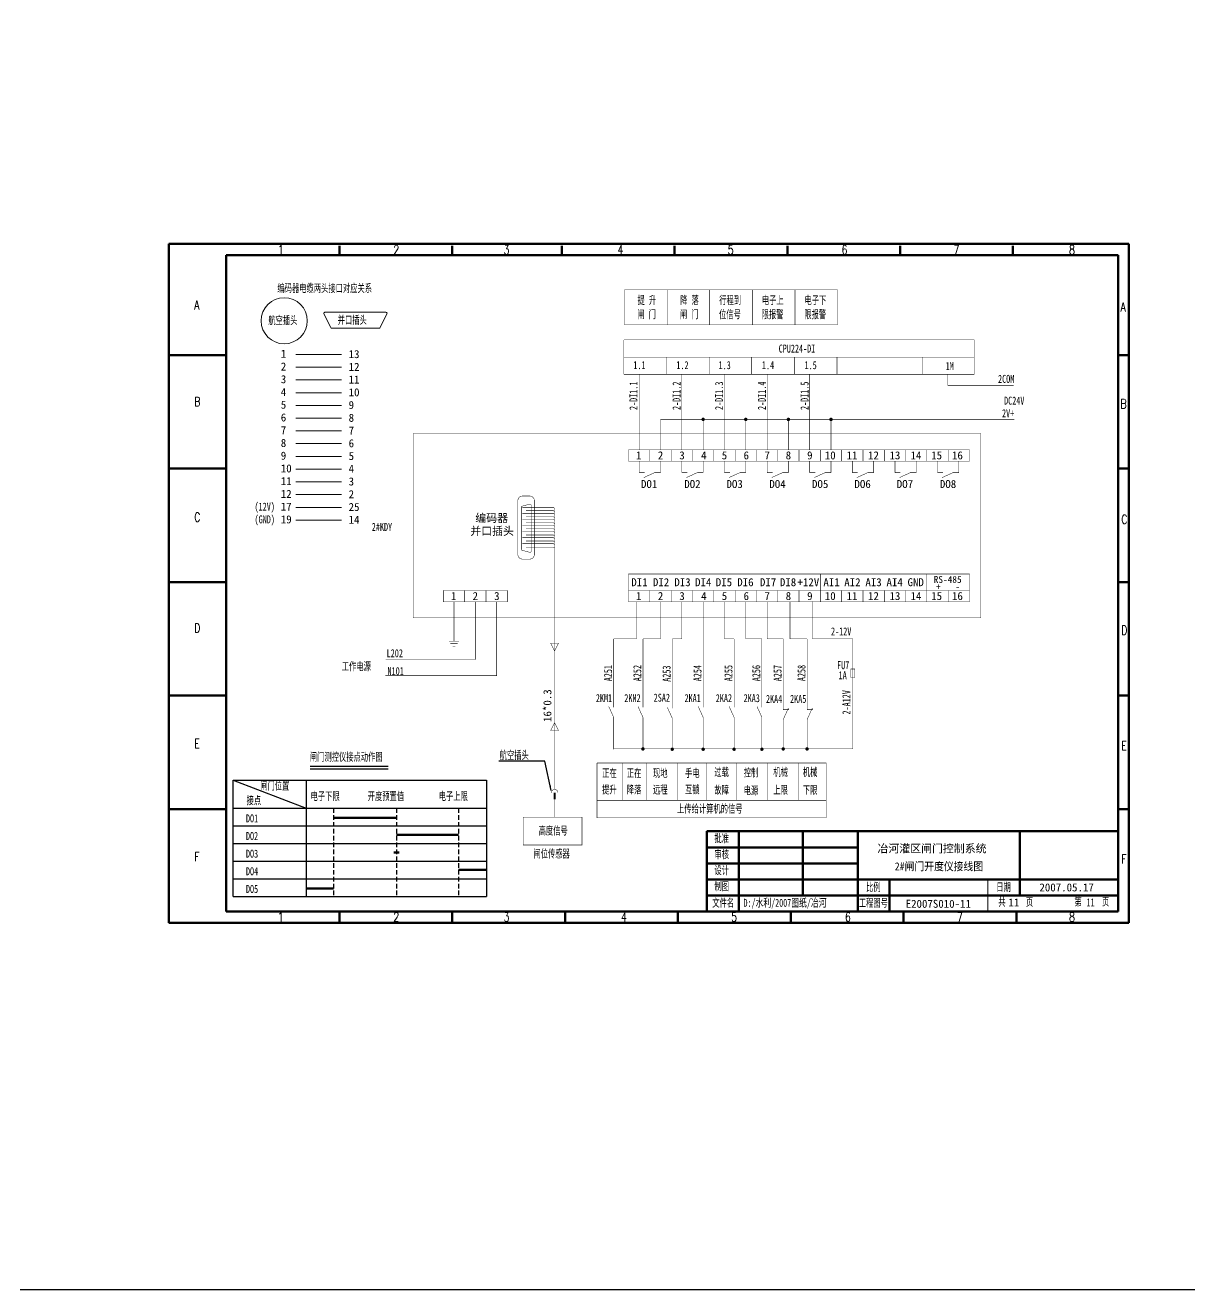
# Model space of a CAD drawing. Header units: millimetres. Extents: x 351 to 10319, y -5939 to 5511.
# Drawn here: x 5284 to 5793, y -5939 to -5386 of the extents above; entities that cross this region are included whole.
import ezdxf
from ezdxf.enums import TextEntityAlignment as Align

# ---------------------------------------------------------------- set-up
doc = ezdxf.new("R2010")
doc.units = ezdxf.units.MM
doc.linetypes.add('DASHED', pattern=[0.75, 0.5, -0.25])
for name, color, linetype in [('40', 7, 'Continuous'), ('41', 7, 'Continuous'), ('DIM', 7, 'Continuous')]:
    doc.layers.add(name, color=color, linetype=linetype)
doc.styles.add('HZ', font='txt.shx', dxfattribs={"width": 0.65, "bigfont": 'hztxt.shx'})
doc.styles.add('song', font='SimSun.ttf', dxfattribs={"width": 0.65})
doc.styles.add('仿宋', font='SIMFANG.TTF', dxfattribs={"width": 0.65})
doc.dimstyles.new('ISO-25', dxfattribs={"dimtxt": 3.5, "dimasz": 2, "dimexe": 1.25, "dimexo": 0.625, "dimtad": 1, "dimtoh": 1, "dimtxsty": 'song', "dimcen": 2.5, "dimadec": 0, "dimazin": 0, "dimtfac": 1, "dimtmove": 0, "dimatfit": 3, "dimfxl": 0, "dimarcsym": 0})

# ---------------------------------------------------------------- blocks, each defined once
blk = doc.blocks.new('动合（常开）触点')
at = {"const_width": 0.202}
for points in [[(-1.09, 2.24), (1.07, -2.52)], [(1.07, 3.97), (1.07, 1.81)], [(1.07, -2.52), (1.07, -4.68)]]:
    blk.add_lwpolyline(points, dxfattribs=at)
at = {"flags": 9}
blk.add_attdef('S', (1.07, 3.97), '', height=0.0000576, dxfattribs=at)
blk = doc.blocks.new('接地')
at = {"const_width": 0.202}
for points in [[(-2.16, 1.08), (2.16, 1.08)], [(-1.62, 0), (1.62, 0)], [(0, 4.32), (0, 1.08)], [(-0.54, -1.08), (0.54, -1.08)]]:
    blk.add_lwpolyline(points, dxfattribs=at)
at = {"flags": 9}
blk.add_attdef('S', (0, 4.32), '', height=0.0000576, dxfattribs=at)
blk = doc.blocks.new('电缆头1')
at = {"const_width": 0.202}
for points in [[(-1.73, 1.44), (1.73, 1.44), (0, -2.02), (-1.73, 1.44)], [(0, 4.32), (0, -4.32)]]:
    blk.add_lwpolyline(points, dxfattribs=at)
at = {"flags": 9}
blk.add_attdef('S', (0, 4.32), '', height=0.0000576, dxfattribs=at)
blk = doc.blocks.new('插头和插座1')
at = {"const_width": 0.202}
blk.add_lwpolyline([(1.01, 1.51, 0.936417), (-1.87, 1.51, 1.067901)], format="xyb", dxfattribs=at)
for points in [[(-0.43, 4.97), (-0.43, 2.86)], [(-0.43, -3.67), (-0.43, -1.51)]]:
    blk.add_lwpolyline(points, dxfattribs=at)
blk.add_solid([(-0.86, 1.51), (0, 1.51), (-0.86, -1.51), (0, -1.51)])
at = {"flags": 9}
blk.add_attdef('S', (-0.43, 4.97), '', height=0.0000576, dxfattribs=at)
blk = doc.blocks.new('熔断器2')
at = {"const_width": 0.202}
for points in [[(-0.86, 1.87), (0.86, 1.87), (0.86, -1.87), (-0.86, -1.87), (-0.86, 1.87)], [(0, 4.32), (0, -4.32)]]:
    blk.add_lwpolyline(points, dxfattribs=at)
at = {"flags": 9}
blk.add_attdef('S', (0, 4.32), '', height=0.0000576, dxfattribs=at)
blk = doc.blocks.new('动断（常闭）触点')
at = {"const_width": 0.202}
for points in [[(-1.15, 3.96), (-1.15, 1.8), (1.44, 1.8)], [(-1.15, -4.68), (-1.15, -2.52), (1.15, 2.52)]]:
    blk.add_lwpolyline(points, dxfattribs=at)
at = {"flags": 9}
blk.add_attdef('S', (-1.15, 3.96), '', height=0.0000576, dxfattribs=at)

msp = doc.modelspace()

# ---------------------------------------------------------------- linework, layer by layer
at = {"color": 0, "lineweight": 50}
for p, q in [((5766.671, -5481.733), (5346.671, -5481.733)), ((5421.307, -5482.7), (5421.307, -5486.705)), ((5470.677, -5482.7), (5470.677, -5486.705)), ((5518.561, -5482.7), (5518.561, -5486.705)), ((5567.931, -5482.7), (5567.931, -5486.705)), ((5617.301, -5482.7), (5617.301, -5486.705)), ((5666.67, -5482.7), (5666.67, -5486.705)), ((5716.04, -5482.7), (5716.04, -5486.705)), ((5371.671, -5530.39), (5346.671, -5530.39)), ((5766.671, -5530.39), (5762.067, -5530.39)), ((5371.671, -5580.051), (5346.671, -5580.051)), ((5766.671, -5580.051), (5762.067, -5580.051)), ((5371.671, -5629.712), (5346.671, -5629.712)), ((5766.233, -5629.712), (5762.067, -5629.712)), ((5371.671, -5679.374), (5346.671, -5679.374)), ((5766.671, -5679.374), (5762.067, -5679.374)), ((5371.671, -5729.035), (5346.671, -5729.035)), ((5766.671, -5729.035), (5762.067, -5729.035)), ((5421.307, -5773.735), (5421.307, -5778.697)), ((5470.677, -5773.735), (5470.677, -5778.697)), ((5520.047, -5773.735), (5520.047, -5778.697)), ((5569.417, -5773.735), (5569.417, -5778.697)), ((5618.786, -5773.735), (5618.786, -5778.697)), ((5668.156, -5773.735), (5668.156, -5778.697)), ((5717.526, -5773.735), (5717.526, -5778.697)), ((5766.671, -5778.733), (5346.681, -5778.733))]:
    msp.add_line(p, q, dxfattribs=at)
at = {"lineweight": 20}
for p, q in [((5414.476, -5512.403), (5417.487, -5518.419)), ((5414.923, -5511.679), (5441.637, -5511.679)), ((5442.084, -5512.403), (5439.074, -5518.419)), ((5438.627, -5518.696), (5417.934, -5518.696)), ((5402.201, -5530.164), (5422.176, -5530.164)), ((5402.201, -5535.736), (5422.176, -5535.736)), ((5402.201, -5541.307), (5422.176, -5541.307)), ((5402.201, -5546.878), (5422.176, -5546.878)), ((5402.201, -5552.45), (5422.176, -5552.45)), ((5402.201, -5558.021), (5422.176, -5558.021)), ((5402.201, -5563.592), (5422.176, -5563.592)), ((5402.201, -5569.164), (5422.176, -5569.164)), ((5402.201, -5574.735), (5422.176, -5574.735)), ((5402.201, -5580.306), (5422.176, -5580.306)), ((5402.201, -5585.878), (5422.176, -5585.878)), ((5402.201, -5591.449), (5422.176, -5591.449)), ((5402.201, -5597.02), (5422.176, -5597.02)), ((5402.201, -5602.592), (5422.176, -5602.592)), ((5705.067, -5759.735), (5705.067, -5773.735))]:
    msp.add_line(p, q, dxfattribs=at)
for p, q in [((5408.464, -5710.246), (5442.583, -5710.246)), ((5408.464, -5711.455), (5442.583, -5711.455)), ((5374.76, -5716.408), (5406.691, -5728.672)), ((5374.76, -5716.408), (5485.703, -5716.408)), ((5374.76, -5767.247), (5374.76, -5716.408)), ((5406.691, -5716.408), (5406.691, -5767.247)), ((5485.703, -5716.408), (5485.703, -5767.247)), ((5374.76, -5728.672), (5485.703, -5728.672)), ((5374.76, -5736.387), (5485.703, -5736.387)), ((5374.76, -5744.102), (5485.703, -5744.102)), ((5374.76, -5751.817), (5485.703, -5751.817)), ((5374.76, -5759.532), (5485.703, -5759.532)), ((5374.76, -5767.247), (5485.703, -5767.247))]:
    msp.add_line(p, q)
at = {"linetype": 'DASHED', "lineweight": 30, "ltscale": 4}
for p, q in [((5418.721, -5728.672), (5418.721, -5767.247)), ((5446.212, -5728.672), (5446.212, -5767.247)), ((5473.433, -5728.672), (5473.433, -5767.247))]:
    msp.add_line(p, q, dxfattribs=at)
at = {"lineweight": 50}
for p, q in [((5418.721, -5732.865), (5446.212, -5732.865)), ((5446.212, -5740.2), (5473.433, -5740.2)), ((5445.029, -5747.959), (5447.363, -5747.959)), ((5473.433, -5755.63), (5485.703, -5755.63)), ((5406.691, -5763.725), (5418.721, -5763.725))]:
    msp.add_line(p, q, dxfattribs=at)
msp.add_lwpolyline([(2031.384, -4833.095), (7052.34, -4833.095), (7052.34, -5939.234), (2031.384, -5939.234)], close=True)
at = {"lineweight": 20, "const_width": 0.2}
for points in [[(5546.014, -5501.909), (5564.667, -5501.909)], [(5546.014, -5501.909), (5546.014, -5517.151)], [(5564.667, -5501.909), (5583.319, -5501.909)], [(5564.667, -5501.909), (5564.667, -5517.151)], [(5564.667, -5501.909), (5564.667, -5517.151)], [(5583.319, -5501.909), (5601.972, -5501.909)], [(5583.319, -5501.909), (5583.319, -5517.151)], [(5583.319, -5501.909), (5583.319, -5517.151)], [(5601.972, -5501.909), (5620.624, -5501.909)], [(5601.972, -5501.909), (5601.972, -5517.151)], [(5601.972, -5501.909), (5601.972, -5517.151)], [(5620.624, -5501.909), (5639.277, -5501.909)], [(5620.624, -5501.909), (5620.624, -5517.151)], [(5620.624, -5501.909), (5620.624, -5517.151)], [(5620.624, -5501.909), (5620.624, -5517.151)], [(5639.277, -5501.909), (5639.277, -5517.151)], [(5639.277, -5501.909), (5639.277, -5517.151)], [(5639.277, -5501.909), (5639.277, -5517.151)], [(5639.277, -5501.909), (5639.277, -5517.151)], [(5546.014, -5517.151), (5564.667, -5517.151)], [(5564.667, -5517.151), (5583.319, -5517.151)], [(5583.319, -5517.151), (5601.972, -5517.151)], [(5601.972, -5517.151), (5620.624, -5517.151)], [(5620.624, -5517.151), (5639.277, -5517.151)], [(5545.738, -5538.838), (5699.014, -5538.838), (5699.014, -5523.782), (5545.738, -5523.782)], [(5545.738, -5538.838), (5545.738, -5523.782)], [(5545.738, -5531.31), (5699.014, -5531.31)], [(5564.391, -5538.838), (5564.391, -5531.31)], [(5583.043, -5538.838), (5583.043, -5531.31)], [(5601.696, -5538.838), (5601.696, -5531.31)], [(5620.348, -5538.838), (5620.348, -5531.31)], [(5639.001, -5538.838), (5639.001, -5531.31)], [(5676.306, -5538.838), (5676.306, -5531.31)], [(5552.464, -5571.855), (5552.464, -5538.838)], [(5571.117, -5571.855), (5571.117, -5538.838)], [(5589.769, -5571.855), (5589.769, -5538.838)], [(5608.422, -5571.855), (5608.422, -5538.838)], [(5687.488, -5538.838), (5687.488, -5543.628), (5716.373, -5543.628)], [(5561.791, -5558.546), (5716.568, -5558.546)], [(5561.791, -5571.855), (5561.791, -5558.546)], [(5580.443, -5571.855), (5580.443, -5558.546)], [(5599.096, -5571.855), (5599.096, -5558.546)], [(5617.748, -5571.855), (5617.748, -5558.546)], [(5636.401, -5571.855), (5636.401, -5558.546)], [(5501.348, -5596.998), (5515.027, -5596.998)], [(5515.027, -5596.998), (5515.425, -5597.501)], [(5501.348, -5599.653), (5515.027, -5599.653)], [(5501.348, -5602.307), (5515.027, -5602.307)], [(5502.878, -5598.492), (5515.027, -5598.492)], [(5502.878, -5601.147), (5515.027, -5601.147)], [(5515.027, -5598.492), (5515.425, -5598.995)], [(5515.027, -5599.653), (5515.425, -5600.156)], [(5515.027, -5601.147), (5515.425, -5601.65)], [(5515.027, -5602.307), (5515.425, -5602.81)], [(5515.425, -5597.501), (5515.425, -5681.278)], [(5501.348, -5604.962), (5515.027, -5604.962)], [(5501.348, -5607.616), (5515.027, -5607.616)], [(5502.878, -5603.801), (5515.027, -5603.801)], [(5502.878, -5606.456), (5515.027, -5606.456)], [(5515.027, -5603.801), (5515.425, -5604.304)], [(5515.027, -5604.962), (5515.425, -5605.465)], [(5515.027, -5606.456), (5515.425, -5606.959)], [(5515.027, -5607.616), (5515.425, -5608.119)], [(5501.348, -5610.271), (5515.027, -5610.271)], [(5501.348, -5612.926), (5515.027, -5612.926)], [(5502.878, -5609.11), (5515.027, -5609.11)], [(5502.878, -5611.765), (5515.027, -5611.765)], [(5515.027, -5609.11), (5515.425, -5609.613)], [(5515.027, -5610.271), (5515.425, -5610.774)], [(5515.027, -5611.765), (5515.425, -5612.268)], [(5515.027, -5612.926), (5515.425, -5613.429)], [(5502.878, -5614.419), (5515.027, -5614.419)], [(5515.027, -5614.419), (5515.425, -5614.922)], [(5547.801, -5633.385), (5547.801, -5626.202), (5697.021, -5626.202)], [(5631.737, -5633.385), (5631.737, -5626.202)], [(5678.369, -5633.385), (5678.369, -5626.202)], [(5697.021, -5633.385), (5697.021, -5626.202)], [(5490.064, -5638.328), (5490.064, -5670.656), (5441.425, -5670.656)], [(5480.738, -5638.328), (5480.738, -5663.541), (5441.435, -5663.541)], [(5471.411, -5638.328), (5471.411, -5652.348)], [(5551.28, -5638.328), (5551.28, -5654.555)], [(5561.791, -5638.328), (5561.791, -5654.555)], [(5571.117, -5638.328), (5571.117, -5654.555)], [(5580.443, -5638.328), (5580.443, -5683.475)], [(5589.769, -5638.328), (5589.769, -5654.555)], [(5599.096, -5638.328), (5599.096, -5654.555)], [(5608.422, -5638.328), (5608.422, -5654.555)], [(5618.455, -5638.328), (5618.455, -5654.555)], [(5645.942, -5654.431), (5645.942, -5702.691), (5541.284, -5702.691)], [(5541.284, -5654.555), (5541.284, -5683.475)], [(5541.284, -5654.555), (5551.28, -5654.555)], [(5554.095, -5654.555), (5561.791, -5654.555)], [(5554.095, -5654.555), (5554.095, -5683.475)], [(5566.906, -5654.555), (5571.117, -5654.555)], [(5566.906, -5654.555), (5566.906, -5681.865)], [(5589.769, -5654.555), (5593.98, -5654.555)], [(5593.98, -5654.555), (5593.98, -5683.475)], [(5599.096, -5654.555), (5606.155, -5654.555)], [(5606.155, -5654.555), (5606.155, -5683.475)], [(5615.481, -5654.555), (5615.481, -5683.475)], [(5625.938, -5654.555), (5625.938, -5683.336)], [(5515.425, -5681.278), (5515.425, -5718.313)], [(5541.284, -5691.037), (5541.284, -5702.815)], [(5554.095, -5691.037), (5554.095, -5702.815)], [(5580.443, -5691.037), (5580.443, -5702.815)], [(5593.98, -5691.037), (5593.98, -5702.815)], [(5606.155, -5691.037), (5606.155, -5702.815)], [(5615.481, -5691.037), (5615.481, -5702.815)], [(5625.938, -5690.898), (5625.938, -5702.676)], [(5566.906, -5691.381), (5566.906, -5702.815)], [(5534, -5708.87), (5534, -5725.201)], [(5545.146, -5708.87), (5545.146, -5725.201)], [(5555.809, -5708.87), (5555.809, -5725.201)], [(5569.068, -5708.87), (5569.068, -5725.201)], [(5581.782, -5708.87), (5581.782, -5725.201)], [(5595.218, -5708.87), (5595.218, -5725.201)], [(5608.633, -5708.87), (5608.633, -5725.201)], [(5622.17, -5708.87), (5622.17, -5725.201)], [(5634.301, -5708.729), (5634.301, -5732.791)], [(5534, -5717.611), (5534, -5725.201), (5634.301, -5725.201)], [(5515.425, -5726.955), (5515.425, -5732.541)], [(5534, -5725.201), (5534, -5732.791), (5634.301, -5732.791)], [(5501.672, -5732.541), (5527.447, -5732.541), (5527.447, -5744.726), (5501.672, -5744.726)]]:
    msp.add_lwpolyline(points, dxfattribs=at)
at = {"lineweight": 9, "const_width": 0.2}
msp.add_lwpolyline([(5627.074, -5571.855), (5627.074, -5538.838)], dxfattribs=at)
at = {"lineweight": 20}
for points, const_width in [([(5580.068, -5558.546, 1), (5580.818, -5558.546, 1)], 0.75), ([(5598.721, -5558.546, 1), (5599.471, -5558.546, 1)], 0.75), ([(5617.373, -5558.546, 1), (5618.123, -5558.546, 1)], 0.75), ([(5636.026, -5558.546, 1), (5636.776, -5558.546, 1)], 0.75), ([(5501.364, -5592.067), (5504.564, -5592.067, -0.4142136), (5506.564, -5594.067), (5506.564, -5617.66, -0.4142136), (5504.564, -5619.66), (5501.364, -5619.66, -0.4142136), (5499.364, -5617.66), (5499.364, -5594.067, -0.4142136)], 0.2), ([(5553.72, -5702.691, 1), (5554.47, -5702.691, 1)], 0.75), ([(5566.531, -5702.815, 1), (5567.281, -5702.815, 1)], 0.75), ([(5580.068, -5702.815, 1), (5580.818, -5702.815, 1)], 0.75), ([(5593.605, -5702.815, 1), (5594.355, -5702.815, 1)], 0.75), ([(5605.78, -5702.815, 1), (5606.53, -5702.815, 1)], 0.75), ([(5615.106, -5702.691, 1), (5615.856, -5702.691, 1)], 0.75), ([(5625.563, -5702.691, 1), (5626.313, -5702.691, 1)], 0.75)]:
    msp.add_lwpolyline(points, format="xyb", close=True, dxfattribs=dict(at, const_width=const_width))
at = {"lineweight": 20, "const_width": 0.2}
for points in [[(5453.58, -5564.748), (5453.58, -5645.368), (5701.923, -5645.368), (5701.923, -5564.748), (5453.58, -5564.748)], [(5547.801, -5571.855), (5557.128, -5571.855), (5557.128, -5576.797), (5547.801, -5576.797), (5547.801, -5571.855)], [(5557.128, -5571.855), (5566.454, -5571.855), (5566.454, -5576.797), (5557.128, -5576.797), (5557.128, -5571.855)], [(5566.454, -5571.855), (5575.78, -5571.855), (5575.78, -5576.797), (5566.454, -5576.797), (5566.454, -5571.855)], [(5575.78, -5571.855), (5585.106, -5571.855), (5585.106, -5576.797), (5575.78, -5576.797), (5575.78, -5571.855)], [(5585.106, -5571.855), (5594.433, -5571.855), (5594.433, -5576.797), (5585.106, -5576.797), (5585.106, -5571.855)], [(5594.433, -5571.855), (5603.759, -5571.855), (5603.759, -5576.797), (5594.433, -5576.797), (5594.433, -5571.855)], [(5603.759, -5571.855), (5613.085, -5571.855), (5613.085, -5576.797), (5603.759, -5576.797), (5603.759, -5571.855)], [(5613.085, -5571.855), (5622.411, -5571.855), (5622.411, -5576.797), (5613.085, -5576.797), (5613.085, -5571.855)], [(5622.411, -5571.855), (5631.737, -5571.855), (5631.737, -5576.797), (5622.411, -5576.797), (5622.411, -5571.855)], [(5631.737, -5571.855), (5641.064, -5571.855), (5641.064, -5576.797), (5631.737, -5576.797), (5631.737, -5571.855)], [(5641.064, -5571.855), (5650.39, -5571.855), (5650.39, -5576.797), (5641.064, -5576.797), (5641.064, -5571.855)], [(5650.39, -5571.855), (5659.716, -5571.855), (5659.716, -5576.797), (5650.39, -5576.797), (5650.39, -5571.855)], [(5659.716, -5571.855), (5669.042, -5571.855), (5669.042, -5576.797), (5659.716, -5576.797), (5659.716, -5571.855)], [(5669.042, -5571.855), (5678.369, -5571.855), (5678.369, -5576.797), (5669.042, -5576.797), (5669.042, -5571.855)], [(5678.369, -5571.855), (5687.695, -5571.855), (5687.695, -5576.797), (5678.369, -5576.797), (5678.369, -5571.855)], [(5687.695, -5571.855), (5697.021, -5571.855), (5697.021, -5576.797), (5687.695, -5576.797), (5687.695, -5571.855)], [(5466.748, -5633.385), (5476.075, -5633.385), (5476.075, -5638.328), (5466.748, -5638.328), (5466.748, -5633.385)], [(5476.075, -5633.385), (5485.401, -5633.385), (5485.401, -5638.328), (5476.075, -5638.328), (5476.075, -5633.385)], [(5485.401, -5633.385), (5494.727, -5633.385), (5494.727, -5638.328), (5485.401, -5638.328), (5485.401, -5633.385)], [(5547.801, -5633.385), (5557.128, -5633.385), (5557.128, -5638.328), (5547.801, -5638.328), (5547.801, -5633.385)], [(5557.128, -5633.385), (5566.454, -5633.385), (5566.454, -5638.328), (5557.128, -5638.328), (5557.128, -5633.385)], [(5566.454, -5633.385), (5575.78, -5633.385), (5575.78, -5638.328), (5566.454, -5638.328), (5566.454, -5633.385)], [(5575.78, -5633.385), (5585.106, -5633.385), (5585.106, -5638.328), (5575.78, -5638.328), (5575.78, -5633.385)], [(5585.106, -5633.385), (5594.433, -5633.385), (5594.433, -5638.328), (5585.106, -5638.328), (5585.106, -5633.385)], [(5594.433, -5633.385), (5603.759, -5633.385), (5603.759, -5638.328), (5594.433, -5638.328), (5594.433, -5633.385)], [(5603.759, -5633.385), (5613.085, -5633.385), (5613.085, -5638.328), (5603.759, -5638.328), (5603.759, -5633.385)], [(5613.085, -5633.385), (5622.411, -5633.385), (5622.411, -5638.328), (5613.085, -5638.328), (5613.085, -5633.385)], [(5622.411, -5633.385), (5631.737, -5633.385), (5631.737, -5638.328), (5622.411, -5638.328), (5622.411, -5633.385)], [(5631.737, -5633.385), (5641.064, -5633.385), (5641.064, -5638.328), (5631.737, -5638.328), (5631.737, -5633.385)], [(5641.064, -5633.385), (5650.39, -5633.385), (5650.39, -5638.328), (5641.064, -5638.328), (5641.064, -5633.385)], [(5650.39, -5633.385), (5659.716, -5633.385), (5659.716, -5638.328), (5650.39, -5638.328), (5650.39, -5633.385)], [(5659.716, -5633.385), (5669.042, -5633.385), (5669.042, -5638.328), (5659.716, -5638.328), (5659.716, -5633.385)], [(5669.042, -5633.385), (5678.369, -5633.385), (5678.369, -5638.328), (5669.042, -5638.328), (5669.042, -5633.385)], [(5678.369, -5633.385), (5687.695, -5633.385), (5687.695, -5638.328), (5678.369, -5638.328), (5678.369, -5633.385)], [(5687.695, -5633.385), (5697.021, -5633.385), (5697.021, -5638.328), (5687.695, -5638.328), (5687.695, -5633.385)]]:
    msp.add_lwpolyline(points, close=True, dxfattribs=at)
at = {"linetype": 'DASHED', "lineweight": 20, "ltscale": 3, "const_width": 0.2}
for points in [[(5552.464, -5576.797), (5552.464, -5581.85)], [(5561.791, -5576.797), (5561.791, -5581.85)], [(5571.117, -5576.797), (5571.117, -5581.85)], [(5580.443, -5576.797), (5580.443, -5581.85)], [(5589.769, -5576.797), (5589.769, -5581.85)], [(5599.096, -5576.797), (5599.096, -5581.85)], [(5608.422, -5576.797), (5608.422, -5581.85)], [(5617.748, -5576.797), (5617.748, -5581.85)], [(5627.074, -5576.797), (5627.074, -5581.85)], [(5636.401, -5576.797), (5636.401, -5581.85)], [(5645.727, -5576.797), (5645.727, -5581.85)], [(5655.053, -5576.797), (5655.053, -5581.85)], [(5664.379, -5576.797), (5664.379, -5581.85)], [(5673.706, -5576.797), (5673.706, -5581.85)], [(5683.032, -5576.797), (5683.032, -5581.85)], [(5692.358, -5576.797), (5692.358, -5581.85)]]:
    msp.add_lwpolyline(points, dxfattribs=at)
at = {"linetype": 'DASHED', "lineweight": 20, "const_width": 0.2}
for points in [[(5552.712, -5581.85), (5552.464, -5581.85)], [(5561.354, -5581.85), (5561.791, -5581.85)], [(5571.364, -5581.85), (5571.117, -5581.85)], [(5580.006, -5581.85), (5580.443, -5581.85)], [(5590.017, -5581.85), (5589.769, -5581.85)], [(5598.659, -5581.85), (5599.096, -5581.85)], [(5608.669, -5581.85), (5608.422, -5581.85)], [(5617.311, -5581.85), (5617.748, -5581.85)], [(5627.322, -5581.85), (5627.074, -5581.85)], [(5635.964, -5581.85), (5636.401, -5581.85)], [(5645.974, -5581.85), (5645.727, -5581.85)], [(5654.616, -5581.85), (5655.053, -5581.85)], [(5664.627, -5581.85), (5664.379, -5581.85)], [(5673.269, -5581.85), (5673.706, -5581.85)], [(5683.279, -5581.85), (5683.032, -5581.85)], [(5691.921, -5581.85), (5692.358, -5581.85)]]:
    msp.add_lwpolyline(points, dxfattribs=at)
at = {"lineweight": 20, "const_width": 0.2}
msp.add_lwpolyline([(5501.218, -5596.515, 0.3394781), (5500.848, -5596.998), (5500.848, -5615.318, 0.3394781), (5501.218, -5615.801), (5504.538, -5616.69, 0.4931188), (5505.168, -5616.207), (5505.168, -5596.109, 0.4931188), (5504.538, -5595.626), (5501.218, -5596.515)], format="xyb", dxfattribs=at)
for points, const_width in [([(5628.189, -5638.204), (5628.189, -5654.431)], 0.2), ([(5608.422, -5654.555), (5615.481, -5654.555)], 0.2), ([(5618.455, -5654.555), (5625.938, -5654.555)], 0.2), ([(5628.189, -5654.431), (5645.942, -5654.431)], 0.2), ([(5566.906, -5682.739), (5566.906, -5681.865)], 0.2), ([(5534, -5708.87), (5634.301, -5708.87)], 0.2), ([(5501.672, -5732.541), (5501.672, -5744.726)], 0.2), ([(5446.212, -5740.2), (5473.433, -5740.2)], 0.5), ([(5445.029, -5747.959), (5447.363, -5747.959)], 0.5), ([(5473.433, -5755.63), (5485.703, -5755.63)], 0.5)]:
    msp.add_lwpolyline(points, dxfattribs=dict(const_width=const_width))
at = {"lineweight": 50, "const_width": 0.5}
for points in [[(5418.721, -5732.865), (5446.212, -5732.865)], [(5406.691, -5763.725), (5418.721, -5763.725)]]:
    msp.add_lwpolyline(points, dxfattribs=at)
at = {"lineweight": 20}
msp.add_circle((5397.108, -5515.398), 10.089, dxfattribs=at)
for centre, start, end in [((5414.923, -5512.179), 90, 206.58241), ((5441.637, -5512.179), 333.41759, 90), ((5417.934, -5518.196), 206.58241, 270), ((5438.627, -5518.196), 270, 333.41759)]:
    msp.add_arc(centre, 0.5, start, end, dxfattribs=at)
at = {"layer": '40', "color": 0, "lineweight": 50}
for p, q in [((5762.067, -5486.742), (5371.671, -5486.742)), ((5762.067, -5773.735), (5762.067, -5486.742)), ((5582.067, -5773.735), (5582.067, -5738.735)), ((5582.067, -5738.735), (5762.067, -5738.735)), ((5596.067, -5773.735), (5596.067, -5738.735)), ((5624.067, -5766.735), (5624.067, -5738.735)), ((5648.067, -5773.735), (5648.067, -5738.735)), ((5719.067, -5766.735), (5719.067, -5738.735)), ((5582.067, -5745.735), (5648.067, -5745.735)), ((5582.067, -5752.735), (5648.067, -5752.735)), ((5582.067, -5759.735), (5762.067, -5759.735)), ((5662.067, -5773.735), (5662.067, -5759.735)), ((5662.067, -5773.735), (5662.067, -5759.735)), ((5719.067, -5766.735), (5719.067, -5759.735)), ((5582.067, -5766.735), (5762.067, -5766.735)), ((5371.669, -5773.735), (5762.067, -5773.735))]:
    msp.add_line(p, q, dxfattribs=at)
at = {"layer": '41', "color": 0, "lineweight": 50}
for p, q in [((5346.671, -5481.733), (5346.671, -5778.735)), ((5766.671, -5481.733), (5766.671, -5778.735)), ((5371.671, -5486.742), (5371.671, -5773.735))]:
    msp.add_line(p, q, dxfattribs=at)

# ---------------------------------------------------------------- block references
at = {"lineweight": 20}
for name, p in [('电缆头1', (5515.425, -5657.885)), ('熔断器2', (5645.942, -5669.595)), ('插头和插座1', (5515.857, -5723.282))]:
    msp.add_blockref(name, p, dxfattribs=at)
for p in [(5616.634, -5687.297), (5627.09, -5687.297)]:
    msp.add_blockref('动断（常闭）触点', p)
at = {"lineweight": 20, "rotation": 180}
msp.add_blockref('电缆头1', (5515.425, -5693.192), dxfattribs=at)
at = {"layer": '40', "linetype": 'DASHED', "lineweight": 20, "ltscale": 10, "rotation": 90}
for p in [(5556.678, -5582.918), (5575.33, -5582.918), (5593.983, -5582.918), (5612.635, -5582.918), (5631.288, -5582.918), (5649.94, -5582.918), (5668.593, -5582.918), (5687.245, -5582.918)]:
    msp.add_blockref('动合（常开）触点', p, dxfattribs=at)
at = {"layer": '40', "lineweight": 20, "ltscale": 10}
for name, p in [('接地', (5471.411, -5656.669)), ('动合（常开）触点', (5540.215, -5686.361)), ('动合（常开）触点', (5553.027, -5686.361)), ('动合（常开）触点', (5565.838, -5686.705)), ('动合（常开）触点', (5579.375, -5686.361)), ('动合（常开）触点', (5592.912, -5686.361)), ('动合（常开）触点', (5605.087, -5686.361))]:
    msp.add_blockref(name, p, dxfattribs=at)

# ---------------------------------------------------------------- texts
at = {"color": 0, "lineweight": 50, "style": 'HZ', "width": 0.75}
for s, p in [('1', (5394.292, -5486.354)), ('2', (5444.853, -5486.354)), ('3', (5493.117, -5486.354)), ('4', (5542.959, -5486.354)), ('5', (5591.222, -5486.354)), ('6', (5641.018, -5486.354)), ('7', (5690.047, -5486.354)), ('8', (5740.563, -5486.354)), ('A', (5357.711, -5510.474)), ('A', (5763.058, -5511.421)), ('B', (5357.711, -5552.768)), ('B', (5763.058, -5553.715)), ('C', (5357.711, -5603.313)), ('C', (5763.433, -5604.26)), ('D', (5357.711, -5651.796)), ('D', (5763.433, -5652.743)), ('E', (5357.711, -5702.341)), ('E', (5763.433, -5703.288)), ('F', (5357.711, -5751.855)), ('F', (5763.433, -5752.802)), ('1', (5394.292, -5778.175)), ('2', (5444.853, -5778.175)), ('3', (5493.117, -5778.175)), ('4', (5544.445, -5778.175)), ('5', (5592.708, -5778.175)), ('6', (5642.504, -5778.175)), ('7', (5691.533, -5778.175)), ('8', (5740.563, -5778.175))]:
    msp.add_text(s, height=4, dxfattribs=at).set_placement(p)
at = {"linetype": 'DASHED', "ltscale": 4, "style": 'song', "width": 0.65}
for s, p in [('编码器电缆两头接口对应关系', (5394.124, -5502.902)), ('提 升', (5551.729, -5508.128)), ('降 落', (5570.382, -5508.128)), ('行程到', (5587.504, -5508.128)), ('电子上', (5606.156, -5508.128)), ('电子下', (5624.808, -5508.128)), ('航空插头', (5390.125, -5516.936)), ('并口插头', (5420.517, -5516.793)), ('闸 门', (5551.615, -5514.335)), ('闸 门', (5570.268, -5514.335)), ('位信号', (5587.39, -5514.335)), ('限报警', (5606.042, -5514.335)), ('限报警', (5624.695, -5514.335)), ('CPU224-DI', (5613.492, -5529.329)), ('1.1', (5549.887, -5536.57)), ('1.2', (5568.702, -5536.57)), ('1.3', (5587.192, -5536.57)), ('1.4', (5606.169, -5536.57)), ('1.5', (5624.822, -5536.57)), ('1M', (5686.581, -5536.947)), ('2COM', (5709.492, -5542.574)), ('DC24V', (5712.139, -5552.098)), ('2V+', (5711.231, -5557.62)), ('(12V)', (5384.127, -5598.452)), ('(GND)', (5384.127, -5604.023)), ('2#KDY', (5435.428, -5607.32)), ('2-12V', (5636.405, -5653.037)), ('L202', (5441.934, -5662.582)), ('工作电源', (5422.285, -5668.309)), ('N101', (5442.317, -5670.401)), ('FU7', (5639.055, -5667.792)), ('1A', (5639.727, -5672.2)), ('2KM1', (5533.482, -5682.218)), ('2KM2', (5545.951, -5682.218)), ('2SA2', (5558.798, -5682.022)), ('2KA1', (5572.285, -5682.218)), ('2KA2', (5585.962, -5682.218)), ('2KA3', (5598.137, -5682.218)), ('2KA4', (5607.922, -5682.582)), ('2KA5', (5618.486, -5682.546)), ('闸门测控仪接点动作图', (5408.332, -5707.907)), ('航空插头', (5491.399, -5707.132)), ('正在', (5536.249, -5714.996)), ('正在', (5547.032, -5714.996)), ('现地', (5558.515, -5714.996)), ('手电', (5572.518, -5714.996)), ('过载', (5585.34, -5714.581)), ('控制', (5598.175, -5714.801)), ('机械', (5611.15, -5714.581)), ('机械', (5624.061, -5714.581)), ('闸门位置', (5386.588, -5720.518)), ('提升', (5536.249, -5722.226)), ('降落', (5547.032, -5722.226)), ('远程', (5558.515, -5722.226)), ('互锁', (5572.518, -5722.226)), ('故障', (5585.34, -5722.382)), ('电源', (5598.175, -5722.602)), ('上限', (5611.15, -5722.382)), ('下限', (5624.061, -5722.382)), ('接点', (5380.626, -5726.948)), ('电子下限', (5408.64, -5725.09)), ('开度预置值', (5433.654, -5725.09)), ('电子上限', (5464.745, -5725.09)), ('上传给计算机的信号', (5569.019, -5730.602)), ('DO1', (5380.354, -5734.819)), ('DO2', (5380.354, -5742.534)), ('高度信号', (5508.447, -5740.19)), ('闸位传感器', (5506.167, -5750.245)), ('DO3', (5380.354, -5750.249)), ('DO4', (5380.354, -5757.964)), ('DO5', (5380.354, -5765.679))]:
    msp.add_text(s, height=3.5, dxfattribs=at).set_placement(p)
at = {"lineweight": 9, "style": 'song', "width": 0.65}
for s, p in [('2-DI1.1', (5551.702, -5554.449)), ('2-DI1.2', (5570.551, -5554.449)), ('2-DI1.3', (5589.146, -5554.449)), ('2-DI1.4', (5607.909, -5554.449)), ('2-DI1.5', (5626.561, -5554.449)), ('A251', (5540.557, -5673.092)), ('A252', (5553.368, -5673.092)), ('A253', (5566.179, -5673.315)), ('A254', (5579.716, -5673.092)), ('A255', (5593.253, -5673.092)), ('A256', (5605.428, -5673.092)), ('A257', (5614.754, -5673.092)), ('A258', (5625.211, -5673.047)), ('2-A12V', (5644.867, -5687.65))]:
    msp.add_text(s, height=3.5, rotation=90, dxfattribs=at).set_placement(p)
at = {"color": 0, "style": 'song'}
msp.add_text('16*0.3', height=3.5, rotation=90, dxfattribs=at).set_placement((5514.021, -5690.895))
at = {"color": 0, "style": 'song', "width": 0.9}
msp.add_text('2#闸门开度仪接线图', height=3.5, dxfattribs=at).set_placement((5664.308, -5755.814))
at = {"layer": '41', "color": 0, "lineweight": 9, "style": 'song'}
for s, height, p in [('1', 3.5, (5395.603, -5531.596)), ('13', 3.5, (5425.298, -5531.739)), ('2', 3.5, (5395.603, -5537.167)), ('12', 3.5, (5425.298, -5537.31)), ('3', 3.5, (5395.603, -5542.738)), ('11', 3.5, (5425.298, -5542.882)), ('4', 3.5, (5395.603, -5548.31)), ('10', 3.5, (5425.298, -5548.453)), ('5', 3.5, (5395.603, -5553.881)), ('9', 3.5, (5425.298, -5554.024)), ('6', 3.5, (5395.603, -5559.452)), ('8', 3.5, (5425.298, -5559.596)), ('7', 3.5, (5395.603, -5565.024)), ('7', 3.5, (5425.298, -5565.167)), ('8', 3.5, (5395.603, -5570.595)), ('6', 3.5, (5425.298, -5570.738)), ('9', 3.5, (5395.603, -5576.166)), ('5', 3.5, (5425.298, -5576.31)), ('1', 3.5, (5551.057, -5576.028)), ('2', 3.5, (5560.602, -5576.028)), ('3', 3.5, (5570.017, -5576.028)), ('4', 3.5, (5579.561, -5576.028)), ('5', 3.5, (5588.587, -5576.028)), ('6', 3.5, (5598.131, -5576.028)), ('7', 3.5, (5607.287, -5576.028)), ('8', 3.5, (5616.556, -5576.028)), ('9', 3.5, (5625.937, -5576.028)), ('10', 3.5, (5633.675, -5576.028)), ('11', 3.5, (5643.22, -5576.028)), ('12', 3.5, (5652.6, -5576.028)), ('13', 3.5, (5661.981, -5576.028)), ('14', 3.5, (5671.197, -5576.028)), ('15', 3.5, (5680.249, -5576.028)), ('16', 3.5, (5689.338, -5576.028)), ('10', 3.5, (5395.603, -5581.738)), ('4', 3.5, (5425.298, -5581.881)), ('11', 3.5, (5395.603, -5587.309)), ('3', 3.5, (5425.298, -5587.452)), ('DO1', 3.5, (5553.238, -5588.567)), ('DO2', 3.5, (5572.183, -5588.567)), ('DO3', 3.5, (5590.663, -5588.567)), ('DO4', 3.5, (5609.41, -5588.567)), ('DO5', 3.5, (5628.082, -5588.567)), ('DO6', 3.5, (5646.665, -5588.567)), ('DO7', 3.5, (5665.181, -5588.567)), ('DO8', 3.5, (5684.047, -5588.567)), ('12', 3.5, (5395.603, -5592.88)), ('2', 3.5, (5425.298, -5593.024)), ('17', 3.5, (5395.603, -5598.452)), ('25', 3.5, (5425.298, -5598.595)), ('19', 3.5, (5395.603, -5604.023)), ('14', 3.5, (5425.298, -5604.166)), ('编码器', 3.5, (5480.742, -5603.455)), ('并口插头', 3.5, (5478.542, -5609.129)), ('DI1', 3.5, (5548.994, -5631.52)), ('DI2', 3.5, (5558.445, -5631.52)), ('DI3', 3.5, (5567.819, -5631.52)), ('DI4', 3.5, (5576.906, -5631.52)), ('DI5', 3.5, (5585.97, -5631.52)), ('DI6', 3.5, (5595.367, -5631.52)), ('DI7', 3.5, (5605.287, -5631.52)), ('DI8', 3.5, (5614.022, -5631.52)), ('+12V', 3.5, (5621.722, -5631.52)), ('AI1', 3.5, (5633.058, -5631.52)), ('AI2', 3.5, (5642.197, -5631.52)), ('AI3', 3.5, (5651.452, -5631.52)), ('AI4', 3.5, (5660.683, -5631.52)), ('GND', 3.5, (5669.91, -5631.52)), ('RS-485', 3, (5681.318, -5630.06)), ('1', 3.5, (5470.004, -5637.559)), ('2', 3.5, (5479.549, -5637.559)), ('3', 3.5, (5488.964, -5637.559)), ('1', 3.5, (5551.057, -5637.559)), ('2', 3.5, (5560.602, -5637.559)), ('3', 3.5, (5570.017, -5637.559)), ('4', 3.5, (5579.561, -5637.559)), ('5', 3.5, (5588.587, -5637.559)), ('6', 3.5, (5598.131, -5637.559)), ('7', 3.5, (5607.287, -5637.559)), ('8', 3.5, (5616.556, -5637.559)), ('9', 3.5, (5625.937, -5637.559)), ('10', 3.5, (5633.675, -5637.559)), ('11', 3.5, (5643.22, -5637.559)), ('12', 3.5, (5652.6, -5637.559)), ('13', 3.5, (5661.981, -5637.559)), ('14', 3.5, (5671.197, -5637.559)), ('15', 3.5, (5680.249, -5637.559)), ('+', 3, (5682.369, -5633.212)), ('16', 3.5, (5689.338, -5637.559)), ('-', 3, (5690.806, -5633.212))]:
    msp.add_text(s, height=height, dxfattribs=at).set_placement(p)
at = {"layer": '41', "color": 0, "lineweight": 20, "style": '仿宋', "width": 0.65}
for s, p in [('批准', (5585.388, -5743.535)), ('审核', (5585.388, -5750.535)), ('设计', (5585.388, -5757.535)), ('制图', (5585.388, -5764.535)), ('比例', (5651.725, -5764.873)), ('日期', (5708.725, -5764.873)), ('文件名', (5584.439, -5771.768)), ('工程图号', (5648.556, -5771.758)), ('共     页', (5709.605, -5771.38)), ('第     页', (5742.909, -5771.245))]:
    msp.add_text(s, height=3.5, dxfattribs=at).set_placement(p)
at = {"layer": '41', "color": 0, "style": 'song'}
for s, p in [('冶河灌区闸门控制系统', (5656.734, -5748.004)), ('2007.05.17', (5727.606, -5765.014)), ('11', (5714.04, -5771.611)), ('E2007S010-11', (5669.067, -5772.177))]:
    msp.add_text(s, height=3.5, dxfattribs=at).set_placement(p)
at = {"layer": '41', "color": 0, "style": 'song', "width": 0.7}
msp.add_text('D:/水利/2007图纸/冶河', height=3.5, dxfattribs=at).set_placement((5598.113, -5771.744))
at = {"layer": 'DIM', "lineweight": 20, "style": '仿宋', "width": 0.65}
msp.add_text('11', height=3.5, dxfattribs=at).set_placement((5749.955, -5771.548), align=Align.CENTER)

# ---------------------------------------------------------------- leaders
at = {"lineweight": 20}
msp.add_leader([(5513.985, -5720.808), (5511.108, -5707.977), (5491.09, -5707.977)], dimstyle='ISO-25', override={"dimgap": 0.625, "dimtad": 0}, dxfattribs=at)

doc.saveas('drawing.dxf')
